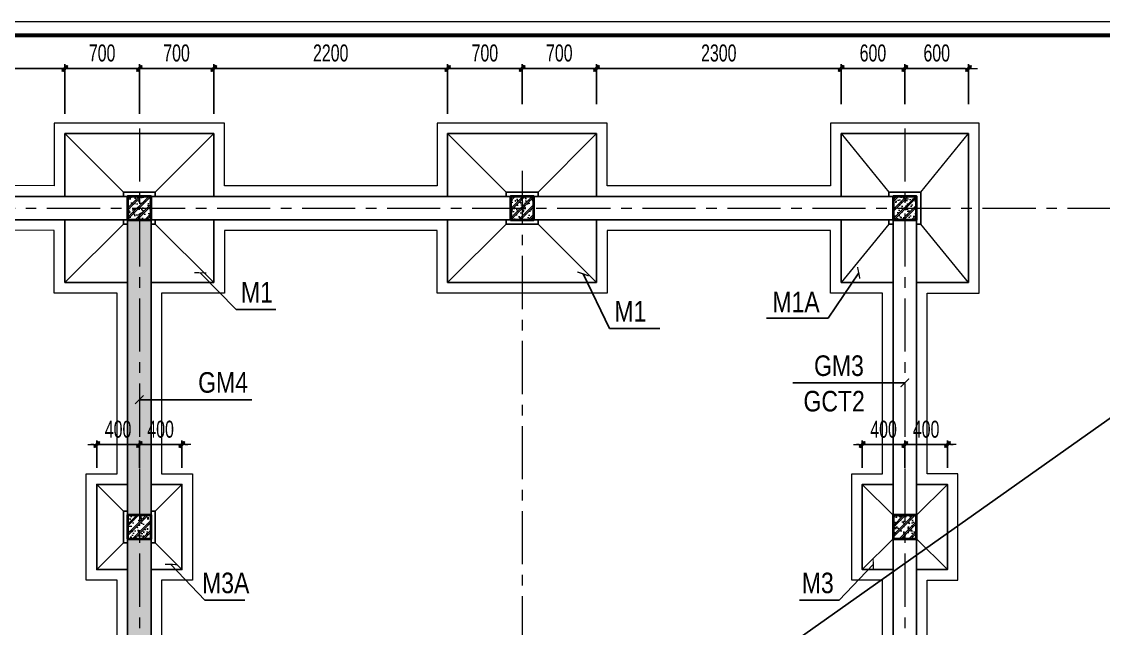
# Model space of a CAD drawing. Header units: millimetres. Extents: x -295047 to 263296, y -724756 to -308748.
# Drawn here: x -159616 to -149442, y -350312 to -344605 of the extents above; entities that cross this region are included whole.
import ezdxf
from ezdxf.enums import TextEntityAlignment as Align

# ---------------------------------------------------------------- set-up
doc = ezdxf.new("R2010")
doc.units = ezdxf.units.MM
doc.header["$MEASUREMENT"] = 0
doc.header["$PDMODE"] = 32
doc.linetypes.add('CENTERX2', pattern=[4, 2.5, -0.5, 0.5, -0.5])
doc.linetypes.add('DASHDOT', pattern=[1, 0.5, -0.25, 0, -0.25])
doc.layers.get('Defpoints').update_dxf_attribs({"color": 1})
doc.layers.add('KCS_Plotter', color=11, linetype='Continuous', plot=False)
for name, color, linetype, lineweight in [('Khungten_LCDI', 7, 'Continuous', 5), ('LC Dim', 8, 'Continuous', 18), ('LC Hatch', 252, 'Continuous', 9), ('LC ISO', 153, 'Continuous', 13), ('LC Net dam2', 6, 'Continuous', 40), ('LC Net manh', 219, 'Continuous', 5), ('LC Net thay', 7, 'Continuous', 25), ('LC Net truc', 79, 'DASHDOT', 13), ('LC Text1', 3, 'Continuous', 20), ('LC Text2', 7, 'Continuous', 25)]:
    doc.layers.add(name, color=color, linetype=linetype, lineweight=lineweight)
doc.styles.add('d-dim', font='VHARIALN.TTF')
doc.styles.add('HOATBIF', font='hoatbif.shx', dxfattribs={"width": 0.7})
doc.styles.add('Khungten', font='VHAVAN.TTF', dxfattribs={"width": 0.9, "height": 5000})
doc.styles.add('T2', font='VHARIAL.TTF', dxfattribs={"width": 0.8})
doc.styles.add('Title', font='VHBLACK.TTF', dxfattribs={"width": 0.8})
doc.dimstyles.new('1-100', dxfattribs={"dimscale": 100, "dimtxt": 2.5, "dimasz": 0.35, "dimexe": 0.5, "dimexo": 0, "dimgap": 0.8, "dimtad": 1, "dimdec": 0, "dimzin": 0, "dimdsep": 46, "dimtxsty": 'HOATBIF', "dimblk1": 'DOT', "dimblk2": 'DOT', "dimsah": 1, "dimcen": -1, "dimdle": 1, "dimclrd": 256, "dimclre": 256, "dimclrt": 4, "dimadec": 3, "dimazin": 2, "dimtfac": 0.3333333333333333, "dimtdec": 0, "dimtix": 1, "dimtmove": 2, "dimatfit": 3, "dimldrblk": 'DOT', "dimfxl": 1, "dimtvp": 0.8333333333333331, "dimtolj": 1, "dimtzin": 0, "dimarcsym": 0})
doc.dimstyles.new('Vtk 1-100', dxfattribs={"dimtxt": 220, "dimasz": 80, "dimexe": 80, "dimexo": 0, "dimgap": 50, "dimtad": 1, "dimdec": 0, "dimzin": 0, "dimdsep": 46, "dimtxsty": 'd-dim', "dimblk1": 'ARCHTICK', "dimblk2": 'ARCHTICK', "dimsah": 1, "dimcen": 80, "dimdle": 80, "dimclrd": 256, "dimclre": 256, "dimclrt": 7, "dimadec": 0, "dimazin": 0, "dimtfac": 1, "dimtdec": 0, "dimtix": 1, "dimtmove": 0, "dimatfit": 3, "dimldrblk": 'ARCHTICK', "dimfxl": 1, "dimtolj": 1, "dimtzin": 0, "dimarcsym": 0})

# ---------------------------------------------------------------- blocks, each defined once
blk = doc.blocks.new('lcdi KC')
at = {"layer": 'Defpoints', "lineweight": 0}
blk.add_lwpolyline([(-1199.999999582767, -14849.99999999255), (-1199.999999582767, 14849.99999999255), (40799.99891111254, 14849.99999999255), (40799.99891111254, -14849.99999999255)], close=True, dxfattribs=at)
at = {"layer": 'Khungten_LCDI', "color": 5, "lineweight": 60}
blk.add_lwpolyline([(0, -14649.99999999255), (0, 14649.99999999255), (40599.99891117215, 14649.99999999255), (40599.99891117215, -14649.99999999255)], close=True, dxfattribs=at)
at = {"color": 7, "style": 'Khungten', "width": 0.8}
for tag, p in [('REVISION', (39498.75262445212, -10746.30395446718)), ('NGAYHT', (39546.07413610817, -11609.37091637403))]:
    blk.add_attdef(tag, text='', height=199.998925739526, dxfattribs=at).set_placement(p, align=Align.CENTER)
at = {"layer": 'LC Text1', "style": 'Title', "width": 1.485915225563207}
for tag, p, p2 in [('TENBANVE1', (36912.6576448679, -8885.760238945484), (40339.14494544267, -8885.760238945484)), ('TENBANVE2', (36912.6576448679, -9562.4655643329), (40339.14494544267, -9562.4655643329))]:
    blk.add_attdef(tag, text='', height=249.9999935159642, dxfattribs=at).set_placement(p, p2, align=Align.FIT)
at = {"layer": 'LC Text1', "style": 'Title', "width": 0.7}
blk.add_attdef('SOBANVE', text='', height=249.9999935159642, dxfattribs=at).set_placement((39561.98223525287, -13896.18071823567), align=Align.CENTER)
blk = doc.blocks.new('_ArchTick')
at = {"color": 0, "linetype": 'ByBlock', "const_width": 0.15}
blk.add_lwpolyline([(-0.5, -0.5), (0.5, 0.5)], dxfattribs=at)
blk = doc.blocks.new('A$C244B5B27')
at = {"layer": 'LC Hatch'}
h = blk.add_hatch(dxfattribs=at)
h.set_pattern_fill('CHAU-01', color=256, scale=15, pattern_type=2)
h.set_pattern_definition([(50, (-1043319.218888618, 434015.8225297128), (107.589027390113, -9.412820247389265), [11.25, -123.75]), (355, (-1043319.218888618, 434015.8225297128), (-20.81270004195, 112.8288200550017), [9, -99]), (100.4514, (-1043310.253136618, 434015.0381287126), (86.77640725710323, 103.415931309143), [9.5610285, -105.1713168]), (46.18419999999999, (-1043319.218888618, 434045.8225297128), (160.0861572938466, -24.82785214935271), [16.875, -185.625]), (96.6356, (-1043305.878376868, 434043.7535336628), (140.1994058323055, 146.1176806350662), [14.3415432, -157.75695]), (351.1842000000001, (-1043319.218888618, 434045.8225297128), (140.1992917700441, 146.1177901387987), [13.5, -148.5]), (21, (-1043304.218888618, 434038.3225297126), (89.53605781776925, -60.39283359980082), [11.25, -123.75]), (326, (-1043304.218888618, 434038.3225297126), (36.49729978823726, 108.7725067570279), [9, -99]), (71.45140000000002, (-1043296.757553668, 434033.2897888127), (126.0333942872235, 48.37957450649287), [9.5610285, -105.1713168]), (37.50000000000001, (-1043319.218888618, 434015.8225297128), (1.8239782975936, 49.93407807469672), [0, -97.8, 0, -100.5, 0, -99.375]), (7.499999999999999, (-1043319.218888618, 434015.8225297128), (39.46043061632229, 59.16175678235403), [0, -57.3, 0, -95.55, 0, -37.875]), (327.5, (-1043352.668888618, 434015.8225297128), (80.07336542586135, -3.383230760156968), [0, -37.5, 0, -117, 0, -155.25]), (317.5, (-1043367.668888618, 434015.8225297128), (87.47792540135794, 15.01574734984764), [0, -48.75, 0, -77.69999999999997, 0, -110.25]), (45, (-1043319.218888618, 434015.8225297128), (-45.07805730064239, 45.07805730064239), []), (45, (-1043319.218888618, 434034.1975297128), (-45.07805730064239, 45.07805730064239), [])])
h.paths.add_polyline_path([(110, 110), (-110, 110), (-110, -110), (110, -110)])
at = {"layer": 'LC Net dam2'}
blk.add_lwpolyline([(-110, -110), (110, -110), (110, 110), (-110, 110)], close=True, dxfattribs=at)
blk = doc.blocks.new('DOT')
at = {"layer": 'LC Dim'}
blk.add_line((-3, 0), (3, 0), dxfattribs=at)
at = {"layer": 'LC Dim', "color": 4}
blk.add_line((-1, -1), (1, 1), dxfattribs=at)
blk.add_lwpolyline([(0.5, 1), (-1, -0.5), (-0.5, -1), (1, 0.5)], close=True, dxfattribs=at)
blk = doc.blocks.new('*D135')
at = {"layer": 'Defpoints', "color": 0, "ltscale": 2, "transparency": 16777216}
for p in [(-159208.9959530135, -345045.1782453058), (-161409.0913310937, -345468.1334774641), (-159208.9959530135, -345472.5)]:
    blk.add_point(p, dxfattribs=at)
at = {"layer": 'LC Dim', "lineweight": -2, "ltscale": 2, "transparency": 16777216}
for p, q in [((-161409.0913310937, -345468.1334774641), (-161409.0913310937, -345005.1782453058)), ((-159208.9959530135, -345472.5), (-159208.9959530135, -345005.1782453058)), ((-161381.0913310937, -345045.1782453058), (-159236.9959530135, -345045.1782453058))]:
    blk.add_line(p, q, dxfattribs=at)
at = {"layer": 'LC Dim', "lineweight": -2, "ltscale": 2, "transparency": 16777216, "xscale": 28, "yscale": 28, "zscale": 28, "rotation": 180}
blk.add_blockref('DOT', (-161409.0913310937, -345045.1782453058), dxfattribs=at)
at = {"layer": 'LC Dim', "lineweight": -2, "ltscale": 2, "transparency": 16777216, "xscale": 28, "yscale": 28, "zscale": 28}
blk.add_blockref('DOT', (-159208.9959530135, -345045.1782453058), dxfattribs=at)
at = {"layer": 'LC Dim', "color": 4, "ltscale": 2, "transparency": 16777216, "insert": (-160309.0436420536, -344901.1782453058), "char_height": 160, "attachment_point": 5, "style": 'HOATBIF'}
blk.add_mtext('\\A1;2200', dxfattribs=at)
blk = doc.blocks.new('_Dot')
at = {"color": 0, "linetype": 'ByBlock', "lineweight": -2}
blk.add_line((-0.5, 0), (-1, 0), dxfattribs=at)
at = {"color": 0, "linetype": 'ByBlock', "const_width": 0.5}
blk.add_lwpolyline([(-0.25, 0, 1), (0.25, 0, 1)], format="xyb", close=True, dxfattribs=at)
blk = doc.blocks.new('*D136')
at = {"layer": 'Defpoints', "color": 0, "ltscale": 2, "transparency": 16777216}
for p in [(-158508.9959530137, -345045.1782453058), (-159208.9959530135, -345472.5), (-158508.9959530137, -345472.5)]:
    blk.add_point(p, dxfattribs=at)
at = {"layer": 'LC Dim', "lineweight": -2, "ltscale": 2, "transparency": 16777216}
for p, q in [((-159208.9959530135, -345472.5), (-159208.9959530135, -345005.1782453058)), ((-158508.9959530137, -345472.5), (-158508.9959530137, -345005.1782453058)), ((-159180.9959530135, -345045.1782453058), (-158536.9959530137, -345045.1782453058))]:
    blk.add_line(p, q, dxfattribs=at)
at = {"layer": 'LC Dim', "lineweight": -2, "ltscale": 2, "transparency": 16777216, "xscale": 28, "yscale": 28, "zscale": 28, "rotation": 180}
blk.add_blockref('DOT', (-159208.9959530135, -345045.1782453058), dxfattribs=at)
at = {"layer": 'LC Dim', "lineweight": -2, "ltscale": 2, "transparency": 16777216, "xscale": 28, "yscale": 28, "zscale": 28}
blk.add_blockref('DOT', (-158508.9959530137, -345045.1782453058), dxfattribs=at)
at = {"layer": 'LC Dim', "color": 4, "ltscale": 2, "transparency": 16777216, "insert": (-158858.9959530136, -344901.1782453058), "char_height": 160, "attachment_point": 5, "style": 'HOATBIF'}
blk.add_mtext('\\A1;700', dxfattribs=at)
blk = doc.blocks.new('*D137')
at = {"layer": 'Defpoints', "color": 0, "ltscale": 2, "transparency": 16777216}
for p in [(-157808.9959530135, -345045.1782453058), (-158508.9959530137, -345472.5), (-157808.9959530135, -345472.5)]:
    blk.add_point(p, dxfattribs=at)
at = {"layer": 'LC Dim', "lineweight": -2, "ltscale": 2, "transparency": 16777216}
for p, q in [((-158508.9959530137, -345472.5), (-158508.9959530137, -345005.1782453058)), ((-157808.9959530135, -345472.5), (-157808.9959530135, -345005.1782453058)), ((-158480.9959530137, -345045.1782453058), (-157836.9959530135, -345045.1782453058))]:
    blk.add_line(p, q, dxfattribs=at)
at = {"layer": 'LC Dim', "lineweight": -2, "ltscale": 2, "transparency": 16777216, "xscale": 28, "yscale": 28, "zscale": 28, "rotation": 180}
blk.add_blockref('DOT', (-158508.9959530137, -345045.1782453058), dxfattribs=at)
at = {"layer": 'LC Dim', "lineweight": -2, "ltscale": 2, "transparency": 16777216, "xscale": 28, "yscale": 28, "zscale": 28}
blk.add_blockref('DOT', (-157808.9959530135, -345045.1782453058), dxfattribs=at)
at = {"layer": 'LC Dim', "color": 4, "ltscale": 2, "transparency": 16777216, "insert": (-158158.9959530136, -344901.1782453058), "char_height": 160, "attachment_point": 5, "style": 'HOATBIF'}
blk.add_mtext('\\A1;700', dxfattribs=at)
blk = doc.blocks.new('*D107')
at = {"layer": 'Defpoints', "color": 0, "ltscale": 2, "transparency": 16777216}
for p in [(-155608.9959530136, -345045.1782453058), (-157808.9959530135, -345472.5), (-155608.9959530136, -345472.5)]:
    blk.add_point(p, dxfattribs=at)
at = {"layer": 'LC Dim', "lineweight": -2, "ltscale": 2, "transparency": 16777216}
for p, q in [((-157808.9959530135, -345472.5), (-157808.9959530135, -345005.1782453058)), ((-155608.9959530136, -345472.5), (-155608.9959530136, -345005.1782453058)), ((-157780.9959530135, -345045.1782453058), (-155636.9959530136, -345045.1782453058))]:
    blk.add_line(p, q, dxfattribs=at)
at = {"layer": 'LC Dim', "lineweight": -2, "ltscale": 2, "transparency": 16777216, "xscale": 28, "yscale": 28, "zscale": 28, "rotation": 180}
blk.add_blockref('DOT', (-157808.9959530135, -345045.1782453058), dxfattribs=at)
at = {"layer": 'LC Dim', "lineweight": -2, "ltscale": 2, "transparency": 16777216, "xscale": 28, "yscale": 28, "zscale": 28}
blk.add_blockref('DOT', (-155608.9959530136, -345045.1782453058), dxfattribs=at)
at = {"layer": 'LC Dim', "color": 4, "ltscale": 2, "transparency": 16777216, "insert": (-156708.9959530136, -344901.1782453058), "char_height": 160, "attachment_point": 5, "style": 'HOATBIF'}
blk.add_mtext('\\A1;2200', dxfattribs=at)
blk = doc.blocks.new('*D108')
at = {"layer": 'Defpoints', "color": 0, "ltscale": 2, "transparency": 16777216}
for p in [(-151308.9959530137, -345045.1782453058), (-151908.9959530136, -345382.8318702786), (-151308.9959530137, -345382.8318702786)]:
    blk.add_point(p, dxfattribs=at)
at = {"layer": 'LC Dim', "lineweight": -2, "ltscale": 2, "transparency": 16777216}
for p, q in [((-151908.9959530136, -345382.8318702786), (-151908.9959530136, -345005.1782453058)), ((-151308.9959530137, -345382.8318702786), (-151308.9959530137, -345005.1782453058)), ((-151880.9959530136, -345045.1782453058), (-151336.9959530137, -345045.1782453058))]:
    blk.add_line(p, q, dxfattribs=at)
at = {"layer": 'LC Dim', "lineweight": -2, "ltscale": 2, "transparency": 16777216, "xscale": 28, "yscale": 28, "zscale": 28, "rotation": 180}
blk.add_blockref('DOT', (-151908.9959530136, -345045.1782453058), dxfattribs=at)
at = {"layer": 'LC Dim', "lineweight": -2, "ltscale": 2, "transparency": 16777216, "xscale": 28, "yscale": 28, "zscale": 28}
blk.add_blockref('DOT', (-151308.9959530137, -345045.1782453058), dxfattribs=at)
at = {"layer": 'LC Dim', "color": 4, "ltscale": 2, "transparency": 16777216, "insert": (-151608.9959530137, -344901.1782453058), "char_height": 160, "attachment_point": 5, "style": 'HOATBIF'}
blk.add_mtext('\\A1;600', dxfattribs=at)
blk = doc.blocks.new('*D109')
at = {"layer": 'Defpoints', "color": 0, "ltscale": 2, "transparency": 16777216}
for p in [(-150708.9959530136, -345045.1782453058), (-151308.9959530137, -345382.8318702786), (-150708.9959530136, -345382.8318702786)]:
    blk.add_point(p, dxfattribs=at)
at = {"layer": 'LC Dim', "lineweight": -2, "ltscale": 2, "transparency": 16777216}
for p, q in [((-151308.9959530137, -345382.8318702786), (-151308.9959530137, -345005.1782453058)), ((-150708.9959530136, -345382.8318702786), (-150708.9959530136, -345005.1782453058)), ((-151280.9959530137, -345045.1782453058), (-150736.9959530136, -345045.1782453058))]:
    blk.add_line(p, q, dxfattribs=at)
at = {"layer": 'LC Dim', "lineweight": -2, "ltscale": 2, "transparency": 16777216, "xscale": 28, "yscale": 28, "zscale": 28, "rotation": 180}
blk.add_blockref('DOT', (-151308.9959530137, -345045.1782453058), dxfattribs=at)
at = {"layer": 'LC Dim', "lineweight": -2, "ltscale": 2, "transparency": 16777216, "xscale": 28, "yscale": 28, "zscale": 28}
blk.add_blockref('DOT', (-150708.9959530136, -345045.1782453058), dxfattribs=at)
at = {"layer": 'LC Dim', "color": 4, "ltscale": 2, "transparency": 16777216, "insert": (-151008.9959530137, -344901.1782453058), "char_height": 160, "attachment_point": 5, "style": 'HOATBIF'}
blk.add_mtext('\\A1;600', dxfattribs=at)
blk = doc.blocks.new('*D448')
at = {"layer": 'Defpoints', "color": 0, "ltscale": 2, "transparency": 16777216}
for p in [(-154908.9959530137, -345045.1782453058), (-155608.9959530136, -345382.8318702786), (-154908.9959530137, -345382.8318702786)]:
    blk.add_point(p, dxfattribs=at)
at = {"layer": 'LC Dim', "lineweight": -2, "ltscale": 2, "transparency": 16777216}
for p, q in [((-155608.9959530136, -345382.8318702786), (-155608.9959530136, -345005.1782453058)), ((-154908.9959530137, -345382.8318702786), (-154908.9959530137, -345005.1782453058)), ((-155580.9959530136, -345045.1782453058), (-154936.9959530137, -345045.1782453058))]:
    blk.add_line(p, q, dxfattribs=at)
at = {"layer": 'LC Dim', "lineweight": -2, "ltscale": 2, "transparency": 16777216, "xscale": 28, "yscale": 28, "zscale": 28, "rotation": 180}
blk.add_blockref('DOT', (-155608.9959530136, -345045.1782453058), dxfattribs=at)
at = {"layer": 'LC Dim', "lineweight": -2, "ltscale": 2, "transparency": 16777216, "xscale": 28, "yscale": 28, "zscale": 28}
blk.add_blockref('DOT', (-154908.9959530137, -345045.1782453058), dxfattribs=at)
at = {"layer": 'LC Dim', "color": 4, "ltscale": 2, "transparency": 16777216, "insert": (-155258.9959530137, -344901.1782453058), "char_height": 160, "attachment_point": 5, "style": 'HOATBIF'}
blk.add_mtext('\\A1;700', dxfattribs=at)
blk = doc.blocks.new('*D449')
at = {"layer": 'Defpoints', "color": 0, "ltscale": 2, "transparency": 16777216}
for p in [(-154208.9959530136, -345045.1782453058), (-154908.9959530137, -345382.8318702786), (-154208.9959530136, -345382.8318702786)]:
    blk.add_point(p, dxfattribs=at)
at = {"layer": 'LC Dim', "lineweight": -2, "ltscale": 2, "transparency": 16777216}
for p, q in [((-154908.9959530137, -345382.8318702786), (-154908.9959530137, -345005.1782453058)), ((-154208.9959530136, -345382.8318702786), (-154208.9959530136, -345005.1782453058)), ((-154880.9959530137, -345045.1782453058), (-154236.9959530136, -345045.1782453058))]:
    blk.add_line(p, q, dxfattribs=at)
at = {"layer": 'LC Dim', "lineweight": -2, "ltscale": 2, "transparency": 16777216, "xscale": 28, "yscale": 28, "zscale": 28, "rotation": 180}
blk.add_blockref('DOT', (-154908.9959530137, -345045.1782453058), dxfattribs=at)
at = {"layer": 'LC Dim', "lineweight": -2, "ltscale": 2, "transparency": 16777216, "xscale": 28, "yscale": 28, "zscale": 28}
blk.add_blockref('DOT', (-154208.9959530136, -345045.1782453058), dxfattribs=at)
at = {"layer": 'LC Dim', "color": 4, "ltscale": 2, "transparency": 16777216, "insert": (-154558.9959530137, -344901.1782453058), "char_height": 160, "attachment_point": 5, "style": 'HOATBIF'}
blk.add_mtext('\\A1;700', dxfattribs=at)
blk = doc.blocks.new('*D453')
at = {"layer": 'Defpoints', "color": 0, "ltscale": 2, "transparency": 16777216}
for p in [(-151908.9959530137, -345045.1782453058), (-154208.9959530136, -345382.8318702786), (-151908.9959530137, -345382.8318702786)]:
    blk.add_point(p, dxfattribs=at)
at = {"layer": 'LC Dim', "lineweight": -2, "ltscale": 2, "transparency": 16777216}
for p, q in [((-154208.9959530136, -345382.8318702786), (-154208.9959530136, -345005.1782453058)), ((-151908.9959530137, -345382.8318702786), (-151908.9959530137, -345005.1782453058)), ((-154180.9959530136, -345045.1782453058), (-151936.9959530137, -345045.1782453058))]:
    blk.add_line(p, q, dxfattribs=at)
at = {"layer": 'LC Dim', "lineweight": -2, "ltscale": 2, "transparency": 16777216, "xscale": 28, "yscale": 28, "zscale": 28, "rotation": 180}
blk.add_blockref('DOT', (-154208.9959530136, -345045.1782453058), dxfattribs=at)
at = {"layer": 'LC Dim', "lineweight": -2, "ltscale": 2, "transparency": 16777216, "xscale": 28, "yscale": 28, "zscale": 28}
blk.add_blockref('DOT', (-151908.9959530137, -345045.1782453058), dxfattribs=at)
at = {"layer": 'LC Dim', "color": 4, "ltscale": 2, "transparency": 16777216, "insert": (-153058.9959530136, -344901.1782453058), "char_height": 160, "attachment_point": 5, "style": 'HOATBIF'}
blk.add_mtext('\\A1;2300', dxfattribs=at)
blk = doc.blocks.new('*D768')
at = {"layer": 'Defpoints', "color": 0, "ltscale": 2, "transparency": 16777216}
for p in [(-158508.9959530137, -348584), (-158908.9959530132, -348803), (-158508.9959530137, -348803)]:
    blk.add_point(p, dxfattribs=at)
at = {"layer": 'LC Dim', "lineweight": -2, "ltscale": 2, "transparency": 16777216}
for p, q in [((-158908.9959530132, -348803), (-158908.9959530132, -348544)), ((-158508.9959530137, -348803), (-158508.9959530137, -348544)), ((-158936.9959530132, -348584), (-158964.9959530132, -348584)), ((-158908.9959530132, -348584), (-158508.9959530137, -348584)), ((-158480.9959530137, -348584), (-158452.9959530137, -348584))]:
    blk.add_line(p, q, dxfattribs=at)
at = {"layer": 'LC Dim', "lineweight": -2, "ltscale": 2, "transparency": 16777216, "xscale": 28, "yscale": 28, "zscale": 28}
blk.add_blockref('DOT', (-158908.9959530132, -348584), dxfattribs=at)
at = {"layer": 'LC Dim', "lineweight": -2, "ltscale": 2, "transparency": 16777216, "xscale": 28, "yscale": 28, "zscale": 28, "rotation": 180}
blk.add_blockref('DOT', (-158508.9959530137, -348584), dxfattribs=at)
at = {"layer": 'LC Dim', "color": 4, "ltscale": 2, "transparency": 16777216, "insert": (-158708.9959530134, -348440), "char_height": 160, "attachment_point": 5, "style": 'HOATBIF'}
blk.add_mtext('\\A1;400', dxfattribs=at)
blk = doc.blocks.new('*D769')
at = {"layer": 'Defpoints', "color": 0, "ltscale": 2, "transparency": 16777216}
for p in [(-158108.9959530132, -348583.9999999999), (-158508.9959530137, -348803), (-158108.9959530132, -348803)]:
    blk.add_point(p, dxfattribs=at)
at = {"layer": 'LC Dim', "lineweight": -2, "ltscale": 2, "transparency": 16777216}
for p, q in [((-158508.9959530137, -348803), (-158508.9959530137, -348544)), ((-158108.9959530132, -348803), (-158108.9959530132, -348543.9999999999)), ((-158536.9959530137, -348584), (-158564.9959530137, -348584)), ((-158508.9959530137, -348584), (-158108.9959530132, -348583.9999999999)), ((-158080.9959530132, -348583.9999999999), (-158052.9959530132, -348583.9999999999))]:
    blk.add_line(p, q, dxfattribs=at)
at = {"layer": 'LC Dim', "lineweight": -2, "ltscale": 2, "transparency": 16777216, "xscale": 28, "yscale": 28, "zscale": 28}
for p, rotation in [((-158508.9959530137, -348584), 6.474820679613913e-12), ((-158108.9959530132, -348583.9999999999), 180.0000000000065)]:
    blk.add_blockref('DOT', p, dxfattribs=dict(at, rotation=rotation))
at = {"layer": 'LC Dim', "color": 4, "ltscale": 2, "transparency": 16777216, "insert": (-158308.9959530135, -348439.9999999999), "char_height": 160, "attachment_point": 5, "style": 'HOATBIF'}
blk.add_mtext('\\A1;400', dxfattribs=at)
blk = doc.blocks.new('*D770')
at = {"layer": 'Defpoints', "color": 0, "ltscale": 2, "transparency": 16777216}
for p in [(-151308.9959530137, -348584), (-151708.9959530132, -348803), (-151308.9959530137, -348803)]:
    blk.add_point(p, dxfattribs=at)
at = {"layer": 'LC Dim', "lineweight": -2, "ltscale": 2, "transparency": 16777216}
for p, q in [((-151708.9959530132, -348803), (-151708.9959530132, -348544)), ((-151308.9959530137, -348803), (-151308.9959530137, -348544)), ((-151736.9959530132, -348584), (-151764.9959530132, -348584)), ((-151708.9959530132, -348584), (-151308.9959530137, -348584)), ((-151280.9959530137, -348584), (-151252.9959530137, -348584))]:
    blk.add_line(p, q, dxfattribs=at)
at = {"layer": 'LC Dim', "lineweight": -2, "ltscale": 2, "transparency": 16777216, "xscale": 28, "yscale": 28, "zscale": 28}
blk.add_blockref('DOT', (-151708.9959530132, -348584), dxfattribs=at)
at = {"layer": 'LC Dim', "lineweight": -2, "ltscale": 2, "transparency": 16777216, "xscale": 28, "yscale": 28, "zscale": 28, "rotation": 180}
blk.add_blockref('DOT', (-151308.9959530137, -348584), dxfattribs=at)
at = {"layer": 'LC Dim', "color": 4, "ltscale": 2, "transparency": 16777216, "insert": (-151508.9959530135, -348440), "char_height": 160, "attachment_point": 5, "style": 'HOATBIF'}
blk.add_mtext('\\A1;400', dxfattribs=at)
blk = doc.blocks.new('*D771')
at = {"layer": 'Defpoints', "color": 0, "ltscale": 2, "transparency": 16777216}
for p in [(-150908.9959530133, -348583.9999999999), (-151308.9959530137, -348803), (-150908.9959530132, -348803)]:
    blk.add_point(p, dxfattribs=at)
at = {"layer": 'LC Dim', "lineweight": -2, "ltscale": 2, "transparency": 16777216}
for p, q in [((-151308.9959530137, -348803), (-151308.9959530138, -348544)), ((-150908.9959530132, -348803), (-150908.9959530133, -348543.9999999999)), ((-151336.9959530138, -348584), (-151364.9959530138, -348584)), ((-151308.9959530138, -348584), (-150908.9959530133, -348583.9999999999)), ((-150880.9959530133, -348583.9999999999), (-150852.9959530133, -348583.9999999999))]:
    blk.add_line(p, q, dxfattribs=at)
at = {"layer": 'LC Dim', "lineweight": -2, "ltscale": 2, "transparency": 16777216, "xscale": 28, "yscale": 28, "zscale": 28}
for p, rotation in [((-151308.9959530138, -348584), 6.474820679613913e-12), ((-150908.9959530133, -348583.9999999999), 180.0000000000065)]:
    blk.add_blockref('DOT', p, dxfattribs=dict(at, rotation=rotation))
at = {"layer": 'LC Dim', "color": 4, "ltscale": 2, "transparency": 16777216, "insert": (-151108.9959530136, -348439.9999999999), "char_height": 160, "attachment_point": 5, "style": 'HOATBIF'}
blk.add_mtext('\\A1;400', dxfattribs=at)

msp = doc.modelspace()

# ---------------------------------------------------------------- hatches: boundary and pattern name
at = {"layer": 'LC Hatch', "ltscale": 2}
h = msp.add_hatch(dxfattribs=at)
h.set_pattern_fill('BTCT', color=256, scale=30, angle=90)
h.set_pattern_definition([(140, (-429610.6447370133, -271171.9352770753), (18.82564049477854, 215.178054780226), [22.5, -247.5]), (85, (-429610.6447370133, -271171.9352770753), (-225.6576401100035, -41.62540008389998), [18, -198]), (190.4514, (-429609.0759350132, -271154.0037730753), (-206.8318626182861, 173.5528145142064), [19.122057, -210.3426336]), (136.1842, (-429670.6447370133, -271171.9352770753), (49.65570429870544, 320.1723145876933), [33.74999999999983, -371.2499999999985]), (186.6356, (-429666.5067449132, -271145.2542535753), (-292.2353612701325, 280.398811664611), [28.68308639999998, -315.5138999999996]), (81.18420000000015, (-429670.6447370133, -271171.9352770753), (-292.2355802775974, 280.3985835400882), [27, -297]), (111, (-429655.6447370133, -271141.9352770753), (120.7856671996016, 179.0721156355385), [22.5, -247.5]), (55.99999999999996, (-429655.6447370133, -271141.9352770753), (-217.5450135140559, 72.99459957647453), [17.99999999999998, -197.9999999999999]), (161.4514, (-429645.5792552133, -271127.0126071753), (-96.75914901298572, 252.066788574447), [19.12205699999992, -210.3426335999993]), (127.5, (-429610.6447370133, -271171.9352770753), (-99.86815614939344, 3.647956595187206), [0, -195.6, 0, -201, 0, -198.75]), (97.49999999999993, (-429610.6447370133, -271171.9352770753), (-118.323513564708, 78.92086123264461), [0, -114.6, 0, -191.1, 0, -75.74999999999999]), (57.49999999999998, (-429610.6447370133, -271238.8352770753), (6.766461520313935, 160.1467308517227), [0, -74.99999999999993, 0, -233.9999999999999, 0, -310.4999999999997]), (47.49999999999999, (-429610.6447370133, -271268.8352770753), (-30.03149469969531, 174.9558508027158), [0, -97.5, 0, -155.4, 0, -220.5]), (135, (-429610.6447370133, -271171.9352770753), (-79.5495128834866, -79.5495128834866), []), (135, (-429610.6447370133, -271118.9022685753), (-79.5495128834866, -79.5495128834866), [])])
h.paths.add_polyline_path([(-158618.9959530422, -349248.9806542787), (-158398.9959530423, -349248.9806542784), (-158398.9959530138, -346468.9806542781), (-158618.9959530138, -346468.9806542783)])
h.paths.add_polyline_path([(-158618.9959530136, -353748.9806542781), (-158398.9959530137, -353748.9806542782), (-158398.9959530132, -353748.980654278), (-158618.9959530131, -353748.9806542782)])
h.paths.add_polyline_path([(-158618.9959530173, -353748.9806542782), (-158398.9959530171, -353748.9806542782), (-158398.9959530414, -349468.9806542784), (-158618.9959530414, -349468.9806542787)])

# ---------------------------------------------------------------- linework, layer by layer
at = {"layer": 'KCS_Plotter', "ltscale": 2}
msp.add_line((-170984.224164278, -363613.257046885), (-144104.224862068, -344605.257047344), dxfattribs=at)
at = {"layer": 'LC Net manh', "ltscale": 2}
for p, q in [((-158658.6760098921, -346208.9806542777), (-159208.9959530135, -345658.9806542781)), ((-157808.9959530135, -345658.9806542781), (-158359.3158961348, -346208.9806542777)), ((-155058.6760098922, -346208.9806542777), (-155608.9959530136, -345658.9806542781)), ((-154208.9959530136, -345658.9806542781), (-154759.3158961348, -346208.9806542777)), ((-151908.9959530141, -345658.9806542781), (-151458.6760098929, -346208.9806542777)), ((-151159.3158961355, -346208.9806542777), (-150708.9959530141, -345658.9806542781)), ((-159208.9959530135, -347058.9806542781), (-158658.9959530138, -346508.9806542782)), ((-158358.9959530138, -346508.9806542782), (-157808.9959530135, -347058.9806542781)), ((-155608.9959530136, -347058.9806542781), (-155058.9959530138, -346508.9806542782)), ((-154758.9959530138, -346508.9806542782), (-154208.9959530136, -347058.9806542781)), ((-151458.9959530139, -346508.9806542782), (-151908.9959530141, -347058.9806542781)), ((-150708.9959530141, -347058.9806542781), (-151158.9959530138, -346508.9806542782)), ((-158658.9959530136, -349208.980654278), (-158908.9959530132, -348958.9806542785)), ((-158358.9959530135, -349208.980654278), (-158108.9959530132, -348958.9806542785)), ((-151418.9959530137, -349248.9806542781), (-151708.9959530132, -348958.9806542785)), ((-151198.9959530137, -349248.9806542781), (-150908.9959530132, -348958.9806542785)), ((-151708.9959530132, -349758.9806542785), (-151418.9959530137, -349468.9806542781)), ((-151198.9959530137, -349468.9806542781), (-150908.9959530132, -349758.9806542785)), ((-158908.9959530132, -349758.9806542785), (-158658.9959530135, -349508.9806542781)), ((-158358.9959530136, -349508.9806542781), (-158108.9959530132, -349758.9806542785))]:
    msp.add_line(p, q, dxfattribs=at)
for points in [[(-150808.9959530132, -353158.9806542785), (-150808.9959530132, -353158.9806542791), (-150808.9959530132, -353158.9806542785), (-150608.9959530141, -353158.9806542778), (-150608.9959530141, -351558.9806542778), (-151098.9959530137, -351558.9806542778), (-151098.9959530137, -349858.9806542785), (-150808.9959530132, -349858.9806542785), (-150808.9959530132, -348858.9806542785), (-151098.9959530137, -348858.9806542785), (-151098.9959530137, -347158.9806542781), (-150608.9959530141, -347158.9806542781), (-150608.9959530141, -345558.9806542781), (-152008.9959530141, -345558.9806542781), (-152008.9959530141, -346148.9806542392), (-154108.9959530135, -346148.9806542419), (-154108.9959530135, -345558.9806542781), (-155708.9959530135, -345558.9806542781), (-155708.9959530135, -346148.980654244), (-157708.9959530116, -346148.9806542466), (-157708.9959530139, -345558.9806542781), (-159308.9959530135, -345558.9806542781), (-159308.9959530135, -346148.9806542533), (-161309.0913310918, -346144.6141317248)], [(-161308.9959530135, -352148.9806542607), (-159308.9959530135, -352148.9806542533), (-159308.9959530135, -351558.980654278), (-158718.9959530136, -351558.980654278), (-158718.9959530136, -349858.9806542785), (-159008.9959530132, -349858.9806542785), (-159008.9959530132, -348858.9806542785), (-158718.9959530136, -348858.9806542785), (-158718.9959530136, -347158.9806542782), (-159308.9959530135, -347158.9806542782), (-159308.9959530135, -346568.9806542533), (-161309.0913310937, -346564.6141317249)], [(-151518.9959530137, -351558.980654278), (-151518.9959530137, -349858.9806542785), (-151808.9959530132, -349858.9806542785), (-151808.9959530132, -348858.9806542785), (-151518.9959530137, -348858.9806542785), (-151518.9959530137, -347158.9806542782), (-152008.9959530141, -347158.9806542782), (-152008.9959530141, -346568.9806542392), (-154108.9959530135, -346568.9806542419), (-154108.9959530135, -347158.9806542782), (-155708.9959530135, -347158.9806542782), (-155708.9959530135, -346568.980654244), (-157708.9959530135, -346568.9806542466), (-157708.9959530135, -347158.9806542782), (-158298.9959530137, -347158.9806542782), (-158298.9959530137, -348858.9806542785), (-158008.9959530141, -348858.9806542785), (-158008.9959530141, -349858.9806542785), (-158298.9959530137, -349858.9806542785), (-158298.9959530137, -351558.980654278)]]:
    msp.add_lwpolyline(points, dxfattribs=at)
at = {"layer": 'LC Net thay', "ltscale": 2}
for p, q in [((-159208.9959530135, -346248.9806542672), (-159208.9959530135, -345658.9806542781)), ((-159208.9959530135, -345658.9806542781), (-157808.9959530135, -345658.9806542781)), ((-157808.9959530135, -345658.9806542781), (-157808.9959530135, -346248.9806542762)), ((-155608.9959530136, -346248.9806542672), (-155608.9959530136, -345658.9806542781)), ((-155608.9959530136, -345658.9806542781), (-154208.9959530136, -345658.9806542781)), ((-154208.9959530136, -345658.9806542781), (-154208.9959530136, -346248.9806542762)), ((-150708.9959530141, -345658.9806542781), (-151908.9959530141, -345658.9806542781)), ((-151908.9959530141, -345658.9806542781), (-151908.9959530141, -346248.9806542762)), ((-150708.9959530141, -346358.9806542782), (-150708.9959530141, -345658.9806542781)), ((-150708.9959530141, -347058.9806542781), (-150708.9959530141, -346358.9806542782)), ((-159208.9959530135, -347058.9806542781), (-159208.9959530135, -346468.9806542671)), ((-157808.9959530135, -346468.9806542761), (-157808.9959530135, -347058.9806542781)), ((-155608.9959530136, -347058.9806542781), (-155608.9959530136, -346468.9806542671)), ((-154208.9959530136, -346468.9806542761), (-154208.9959530136, -347058.9806542781)), ((-151908.9959530141, -346468.9806542761), (-151908.9959530141, -347058.9806542781)), ((-158618.9959530136, -347058.9806542781), (-159208.9959530135, -347058.9806542781)), ((-157808.9959530135, -347058.9806542781), (-158398.9959530136, -347058.9806542781)), ((-154208.9959530136, -347058.9806542781), (-155608.9959530136, -347058.9806542781)), ((-151908.9959530141, -347058.9806542781), (-151418.9959530139, -347058.9806542781)), ((-151198.9959530138, -347058.9806542781), (-150708.9959530141, -347058.9806542781))]:
    msp.add_line(p, q, dxfattribs=at)
at = {"layer": 'LC Net thay'}
for p, q in [((-165598.9959530138, -346248.9806542777), (-151418.9959530138, -346248.9806542363)), ((-165598.9959530131, -346468.9806542777), (-151418.9959530136, -346468.9806542363)), ((-158658.9959530138, -346468.9806542573), (-158658.9959530138, -346508.9806542782)), ((-158658.9959530138, -346508.9806542782), (-158618.9959530136, -346508.9806542782)), ((-158618.9959530303, -346468.9806542573), (-158618.9959530136, -352208.9806542777)), ((-158398.9959530303, -346468.9806542567), (-158398.9959530136, -352208.9806542777)), ((-158358.9959530138, -346508.9806542782), (-158398.9959530136, -346508.9806542782)), ((-158358.9959530138, -346468.9806542782), (-158358.9959530138, -346508.9806542782)), ((-151418.9959530137, -352248.9806542777), (-151418.9959530137, -346468.9806542782)), ((-151198.9959530137, -352248.9806542777), (-151198.9959530137, -346468.9806542782))]:
    msp.add_line(p, q, dxfattribs=at)
for points in [[(-158618.9959530138, -346208.9806542777), (-158658.9959530135, -346208.9806542777), (-158658.9959530135, -346248.9806542573)], [(-158358.9959530135, -346248.9806542782), (-158358.9959530135, -346208.9806542777), (-158618.9959530138, -346208.9806542777)], [(-155018.9959530138, -346208.9806542777), (-155058.9959530136, -346208.9806542777), (-155058.9959530136, -346248.9806542573)], [(-154758.9959530136, -346248.9806542782), (-154758.9959530136, -346208.9806542777), (-155018.9959530138, -346208.9806542777)], [(-151418.9959530137, -346208.9806542777), (-151458.9959530136, -346208.9806542777), (-151458.9959530136, -346248.9806542365)], [(-151158.9959530138, -346468.9806542782), (-151158.9959530136, -346208.9806542777), (-151418.9959530137, -346208.9806542777)], [(-155058.9959530139, -346468.9806542573), (-155058.9959530139, -346508.9806542782), (-154798.9959530139, -346508.9806542782)], [(-154798.9959530138, -346508.9806542782), (-154758.9959530139, -346508.9806542782), (-154758.9959530139, -346468.9806542782)], [(-151458.9959530138, -346468.9806542365), (-151458.9959530139, -346508.9806542782), (-151418.9959530138, -346508.9806542782)], [(-151198.9959530138, -346508.9806542782), (-151158.9959530138, -346508.9806542782), (-151158.9959530138, -346468.9806542782)], [(-158618.9959530136, -348958.9806542785), (-158908.9959530132, -348958.9806542785), (-158908.9959530132, -349758.9806542785), (-158618.9959530136, -349758.9806542785)], [(-158108.9959530132, -349233.9806542787), (-158108.9959530132, -348958.9806542785), (-158398.9959530136, -348958.9806542785)], [(-151418.9959530137, -348958.9806542785), (-151708.9959530132, -348958.9806542785), (-151708.9959530132, -349758.9806542785), (-151418.9959530137, -349758.9806542785)], [(-150908.9959530132, -349233.9806542787), (-150908.9959530132, -348958.9806542785), (-151198.9959530137, -348958.9806542785)], [(-158618.9959530136, -349508.9806542781), (-158658.9959530136, -349508.9806542781), (-158658.9959530136, -349208.980654278), (-158618.9959530136, -349208.980654278)], [(-158398.9959530136, -349208.980654278), (-158358.9959530136, -349208.980654278), (-158358.9959530136, -349508.9806542781), (-158398.9959530136, -349508.9806542781)], [(-158398.9959530136, -349758.9806542785), (-158108.9959530132, -349758.9806542785), (-158108.9959530132, -349233.9806542787)], [(-151198.9959530137, -349758.9806542785), (-150908.9959530132, -349758.9806542785), (-150908.9959530132, -349233.9806542787)]]:
    msp.add_lwpolyline(points, dxfattribs=at)
for points in [[(-158618.9959530138, -346468.9806542782), (-158398.9959530138, -346468.9806542782), (-158398.9959530135, -346248.9806542777), (-158618.9959530135, -346248.9806542777)], [(-155018.9959530139, -346468.9806542782), (-154798.9959530139, -346468.9806542782), (-154798.9959530136, -346248.9806542777), (-155018.9959530136, -346248.9806542777)], [(-151418.9959530138, -346468.9806542782), (-151198.9959530138, -346468.9806542782), (-151198.9959530136, -346248.9806542777), (-151418.9959530136, -346248.9806542777)], [(-151418.9959530137, -349248.9806542781), (-151198.9959530137, -349248.9806542781), (-151198.9959530137, -349468.9806542781), (-151418.9959530137, -349468.9806542781)]]:
    msp.add_lwpolyline(points, close=True, dxfattribs=at)
at = {"layer": 'LC Net truc', "linetype": 'CENTERX2', "ltscale": 200}
for p, q in [((-158508.9959530137, -345609.2476455305), (-158508.9959530137, -355567.4271844525)), ((-158508.9959530137, -345609.2476455305), (-158508.9959530137, -355567.4271844525)), ((-151308.9959530137, -345609.2476455305), (-151308.9959530137, -355567.4271844525)), ((-151308.9959530137, -345609.2476455305), (-151308.9959530137, -355567.4271844525)), ((-154908.9959530137, -346009.2476455305), (-154908.9959530137, -355567.4271844525)), ((-168977.9660563805, -346358.9806542781), (-148771.7457261196, -346358.9806542781))]:
    msp.add_line(p, q, dxfattribs=at)

# ---------------------------------------------------------------- block references
at = {"layer": 'LC Hatch'}
for p in [(-158508.9959530137, -346358.9806542781), (-154908.9959530137, -346358.9806542781), (-151308.9959530137, -346358.9806542781), (-158508.9959530136, -349358.9806542784), (-151308.9959530137, -349358.9806542784)]:
    msp.add_blockref('A$C244B5B27', p, dxfattribs=at)
at = {"layer": 'LC Net thay', "xscale": 0.6399999999848659, "yscale": 0.6399999999848659, "zscale": 0.6399999999848659}
msp.add_blockref('lcdi KC', (-170216.2241645628, -354109.2570471141), dxfattribs=at)

# ---------------------------------------------------------------- texts
at = {"layer": 'LC Text2', "style": 'T2', "width": 0.8}
for s, p in [('M1', (-157403.1460716586, -347248.0043580857)), ('M1a', (-152332.3690330613, -347339.0043580857)), ('M1', (-153890.6460716586, -347426.0043580857)), ('gm3', (-151928.6609506269, -347938.1633025917)), ('gm4', (-157721.5208731047, -348095.9340719749)), ('gct2', (-151974, -348272)), ('M3a', (-157696.4683100566, -349981.426611295)), ('M3', (-152127.7551675061, -349981.426611295))]:
    msp.add_text(s, height=193.5483870967741, dxfattribs=at).set_placement(p, align=Align.CENTER)

# ---------------------------------------------------------------- dimensions: what is measured, and where the dimension line sits
at = {"layer": 'LC Dim', "ltscale": 2}
for base, p1, p2, picture, middle in [((-159208.9959530135, -345045.1782453058), (-161409.0913310937, -345468.1334774641), (-159208.9959530135, -345472.5), '*D135', (-160309.0436420536, -344901.1782453058)), ((-158508.9959530137, -345045.1782453058), (-159208.9959530135, -345472.5), (-158508.9959530137, -345472.5), '*D136', (-158858.9959530136, -344901.1782453058)), ((-157808.9959530135, -345045.1782453058), (-158508.9959530137, -345472.5), (-157808.9959530135, -345472.5), '*D137', (-158158.9959530136, -344901.1782453058)), ((-155608.9959530136, -345045.1782453058), (-157808.9959530135, -345472.5), (-155608.9959530136, -345472.5), '*D107', (-156708.9959530136, -344901.1782453058)), ((-154908.9959530137, -345045.1782453058), (-155608.9959530136, -345382.8318702786), (-154908.9959530137, -345382.8318702786), '*D448', (-155258.9959530137, -344901.1782453058)), ((-154208.9959530136, -345045.1782453058), (-154908.9959530137, -345382.8318702786), (-154208.9959530136, -345382.8318702786), '*D449', (-154558.9959530137, -344901.1782453058)), ((-151908.9959530137, -345045.1782453058), (-154208.9959530136, -345382.8318702786), (-151908.9959530137, -345382.8318702786), '*D453', (-153058.9959530136, -344901.1782453058)), ((-151308.9959530137, -345045.1782453058), (-151908.9959530136, -345382.8318702786), (-151308.9959530137, -345382.8318702786), '*D108', (-151608.9959530137, -344901.1782453058)), ((-150708.9959530136, -345045.1782453058), (-151308.9959530137, -345382.8318702786), (-150708.9959530136, -345382.8318702786), '*D109', (-151008.9959530137, -344901.1782453058))]:
    dim = msp.add_linear_dim(base=base, p1=p1, p2=p2, dimstyle='1-100', override={"dimscale": 80, "dimtxt": 2}, dxfattribs=at)
    dim.commit()
    dim.dimension.update_dxf_attribs({"geometry": picture, "text_midpoint": middle})
for p1, p2, picture, middle in [((-158908.9959530132, -348803), (-158508.9959530137, -348803), '*D768', (-158708.9959530134, -348440)), ((-151708.9959530132, -348803), (-151308.9959530137, -348803), '*D770', (-151508.9959530135, -348440))]:
    dim = msp.add_aligned_dim(p1=p1, p2=p2, distance=219, dimstyle='1-100', override={"dimscale": 80, "dimtxt": 2}, dxfattribs=at)
    dim.commit()
    dim.dimension.update_dxf_attribs({"geometry": picture, "text_midpoint": middle})
for base, p1, p2, picture, middle in [((-158108.9959530132, -348583.9999999999), (-158508.9959530137, -348803), (-158108.9959530132, -348803), '*D769', (-158308.9959530135, -348439.9999999999)), ((-150908.9959530133, -348583.9999999999), (-151308.9959530137, -348803), (-150908.9959530132, -348803), '*D771', (-151108.9959530136, -348439.9999999999))]:
    dim = msp.add_linear_dim(base=base, p1=p1, p2=p2, angle=180.0000000000065, dimstyle='1-100', override={"dimscale": 80, "dimtxt": 2}, dxfattribs=at)
    dim.commit()
    dim.dimension.update_dxf_attribs({"geometry": picture, "text_midpoint": middle})

# ---------------------------------------------------------------- leaders
at = {"layer": 'LC ISO'}
for points in [[(-157935.6039728575, -346967.9402954704), (-157598.1119084986, -347313.341055494), (-157224.3857698502, -347313.341055494)], [(-154335.6039728576, -346978), (-154085.6119084987, -347491.341055494), (-153611.8857698503, -347491.341055494)], [(-151743.1137649844, -346967.9402954704), (-152029.1058293433, -347394.841055494), (-152611, -347394.841055494)], [(-151308.9959530134, -348003.5), (-151553.5577591298, -348003.5), (-152362, -348003.5)], [(-158508.9959530137, -348161.2707693832), (-158094.9341468971, -348161.2707693832), (-157451.9959530137, -348161.2707693832)], [(-158211.9959530137, -349710.8527215602), (-157891.4341468967, -350046.7633087033), (-157517.7080082483, -350046.7633087033)], [(-151605.9959530137, -349710.8527215602), (-151926.5577591307, -350046.7633087033), (-152300.2838977791, -350046.7633087033)]]:
    msp.add_leader(points, dimstyle='Vtk 1-100', override={"dimtad": 0}, dxfattribs=at)

doc.saveas('drawing.dxf')
